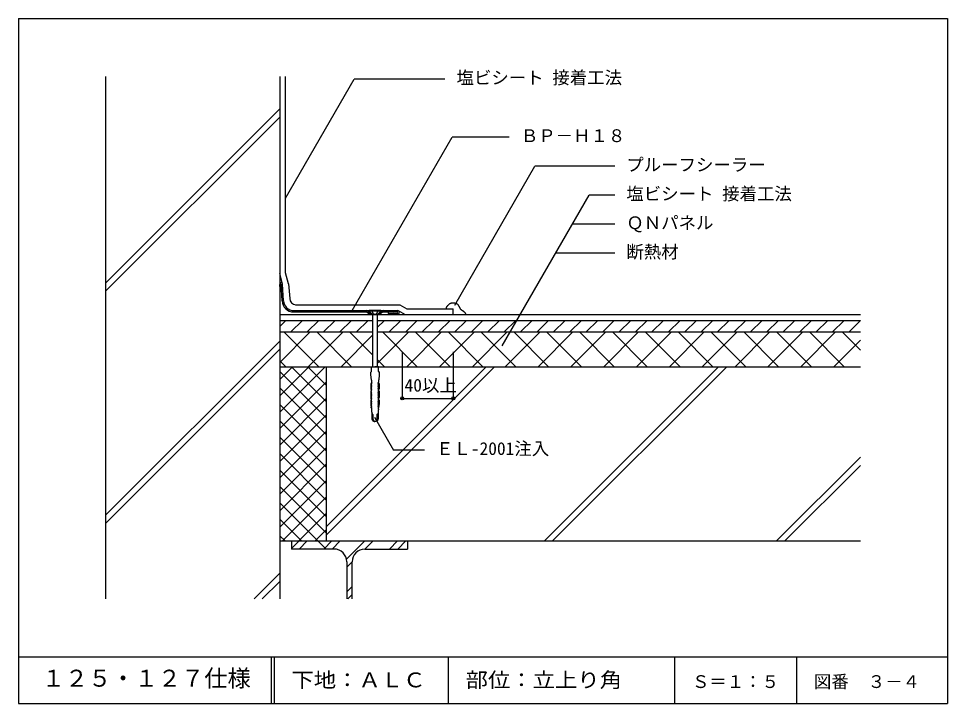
# Model space of a CAD drawing. Units: millimetres, scale not verified. Extents: x -408 to 392, y -609 to 621.
# Drawn here: x -408 to 392, y -609 to -19 of the extents above; entities that cross this region are included whole.
import ezdxf
from ezdxf.enums import TextEntityAlignment as Align

# ---------------------------------------------------------------- set-up
doc = ezdxf.new("R2010")
doc.units = ezdxf.units.MM
doc.header["$LTSCALE"] = 5
doc.header["$PDMODE"] = 32
doc.header["$PDSIZE"] = 2.5
doc.linetypes.add('DASHED3', pattern=[4, 3, -1])
for name, color, linetype in [('2-2_in line', 7, 'Continuous'), ('2-3', 3, 'Continuous'), ('2-4_out line', 2, 'Continuous'), ('2-5_金属', 3, 'Continuous'), ('2-6_鋼板・アングル', 2, 'Continuous'), ('2-7_ビス', 7, 'Continuous'), ('2-A_moji', 7, 'Continuous'), ('2-B_dim', 7, 'Continuous'), ('2-D_ハッチ他', 4, 'Continuous'), ('2-E_con他', 4, 'Continuous'), ('F-2', 7, 'Continuous'), ('F-5', 6, 'Continuous'), ('F-7', 1, 'Continuous'), ('F-A', 7, 'Continuous')]:
    doc.layers.add(name, color=color, linetype=linetype)
doc.styles.add('HG丸ｺﾞｼｯｸM-PRO', font='')
doc.styles.add('ＭＳ ゴシック', font='')
doc.styles.get('HG丸ｺﾞｼｯｸM-PRO').set_extended_font_data('HG丸ｺﾞｼｯｸM-PRO')
doc.styles.get('ＭＳ ゴシック').set_extended_font_data('MS Gothic')

msp = doc.modelspace()

# ---------------------------------------------------------------- linework, layer by layer
at = {"layer": '2-2_in line'}
for p, q in [((-183.289, -68.981), (-183.289, -468.981)), ((-180.932, -247.495), (-183.289, -238.701)), ((-81.322, -270.481), (-75.26, -273.981)), ((-183.289, -273.981), (-33.925, -273.981)), ((-183.289, -278.981), (-103.343, -278.981)), ((-99.343, -278.981), (316.711, -278.981)), ((-183.289, -288.981), (-103.343, -288.981)), ((-99.343, -288.981), (316.711, -288.981)), ((-183.289, -318.981), (316.711, -318.981)), ((-143.289, -318.981), (-143.289, -468.981))]:
    msp.add_line(p, q, dxfattribs=at)
for points in [[(-35.528, -264.009), (-35.318, -263.969), (-35.108, -263.936), (-34.985, -263.919), (-34.836, -263.9), (-34.58, -263.873), (-34.324, -263.854), (-34.068, -263.845), (-33.812, -263.847), (-33.558, -263.861), (-33.412, -263.875), (-33.305, -263.889), (-33.12, -263.918), (-32.936, -263.952), (-32.752, -263.99), (-32.568, -264.03), (-32.383, -264.071), (-32.276, -264.094), (-32.154, -264.119), (-31.943, -264.162), (-31.733, -264.208), (-31.526, -264.261), (-31.324, -264.323), (-31.127, -264.399), (-31.017, -264.451), (-30.917, -264.504), (-30.752, -264.607), (-30.594, -264.724), (-30.443, -264.852), (-30.3, -264.989), (-30.164, -265.134), (-30.089, -265.221), (-30.004, -265.323), (-29.866, -265.505), (-29.736, -265.691), (-29.613, -265.881), (-29.495, -266.075), (-29.382, -266.271), (-29.319, -266.386), (-29.251, -266.509)], [(-39.922, -268.981), (-39.904, -268.85), (-39.871, -268.625), (-39.833, -268.401), (-39.788, -268.181), (-39.732, -267.964), (-39.664, -267.753), (-39.616, -267.633), (-39.575, -267.541), (-39.497, -267.385), (-39.41, -267.233), (-39.315, -267.084), (-39.215, -266.939), (-39.111, -266.797), (-39.048, -266.715), (-38.974, -266.62), (-38.844, -266.46), (-38.711, -266.302), (-38.576, -266.146), (-38.439, -265.993), (-38.299, -265.841), (-38.218, -265.754), (-38.132, -265.663), (-37.983, -265.507), (-37.832, -265.354), (-37.677, -265.204), (-37.518, -265.057), (-37.354, -264.916), (-37.257, -264.836), (-37.169, -264.768), (-37.015, -264.653), (-36.856, -264.545), (-36.692, -264.445), (-36.525, -264.352), (-36.353, -264.269), (-36.252, -264.225), (-36.138, -264.18), (-35.938, -264.113), (-35.734, -264.056), (-35.528, -264.009)], [(-29.251, -266.509), (-29.137, -266.722), (-29.025, -266.937), (-28.914, -267.152), (-28.803, -267.367), (-28.692, -267.584), (-28.627, -267.709), (-28.539, -267.878), (-28.382, -268.167), (-28.218, -268.452), (-28.043, -268.729), (-27.855, -268.995), (-27.649, -269.248), (-27.522, -269.388), (-27.475, -269.435), (-27.394, -269.514), (-27.309, -269.591), (-27.223, -269.665), (-27.134, -269.736), (-27.042, -269.804), (-26.988, -269.842), (-26.899, -269.901), (-26.741, -269.997), (-26.579, -270.089), (-26.416, -270.178), (-26.254, -270.267), (-26.093, -270.359), (-26.001, -270.414), (-25.909, -270.474), (-25.753, -270.581), (-25.6, -270.694), (-25.451, -270.812), (-25.303, -270.932), (-25.157, -271.054), (-25.073, -271.125), (-24.967, -271.215), (-24.785, -271.37), (-24.606, -271.527), (-24.431, -271.688), (-24.261, -271.855)], [(-24.261, -271.855), (-24.098, -272.028), (-24.007, -272.132), (-23.955, -272.194), (-23.869, -272.304), (-23.786, -272.416), (-23.708, -272.532), (-23.636, -272.65), (-23.569, -272.772), (-23.533, -272.843), (-23.486, -272.945), (-23.414, -273.124), (-23.352, -273.306), (-23.298, -273.492), (-23.249, -273.681), (-23.203, -273.87), (-23.177, -273.981)]]:
    msp.add_lwpolyline(points, dxfattribs=at)
at = {"layer": '2-3'}
for p, q in [((-333.289, -68.981), (-333.289, -518.981)), ((-183.289, -468.981), (316.711, -468.981)), ((-183.289, -468.981), (-183.289, -518.981))]:
    msp.add_line(p, q, dxfattribs=at)
at = {"layer": '2-4_out line'}
for p, q in [((-175.719, -247.632), (-174.777, -260.188)), ((-169.808, -265.481), (-79.982, -265.481)), ((-79.982, -265.481), (-73.92, -268.981)), ((-73.92, -268.981), (-33.925, -268.981)), ((-33.925, -273.981), (-33.925, -268.981)), ((-33.925, -273.981), (316.711, -273.981))]:
    msp.add_line(p, q, dxfattribs=at)
msp.add_lwpolyline([(-175.719, -247.632), (-178.289, -238.043), (-178.289, -68.981)], dxfattribs=at)
msp.add_arc((-169.186, -259.901), 5.597, 183.5741, 266.63766, dxfattribs=at)
at = {"layer": '2-5_金属'}
for p, q in [((-173.289, -468.981), (-173.289, -475.981)), ((-173.289, -468.981), (-73.289, -468.981)), ((-73.289, -468.981), (-73.289, -475.981)), ((-136.564, -475.981), (-173.289, -475.981)), ((-110.014, -476.056), (-73.289, -475.981)), ((-125.564, -486.981), (-125.564, -518.981)), ((-121.014, -518.981), (-121.014, -487.056))]:
    msp.add_line(p, q, dxfattribs=at)
for centre, start, end in [((-136.564, -486.981), 0, 90), ((-110.014, -487.056), 90, 180)]:
    msp.add_arc(centre, 11, start, end, dxfattribs=at)
at = {"layer": '2-6_鋼板・アングル'}
for p, q in [((-181.339, -262.253), (-182.09, -247.928)), ((-180.141, -262.19), (-180.892, -247.865)), ((-171.353, -270.529), (-108.659, -270.529)), ((-171.353, -271.729), (-108.659, -271.729)), ((-107.927, -271.978), (-105.324, -273.981)), ((-107.196, -271.027), (-104.593, -273.029)), ((-95.49, -271.027), (-98.093, -273.029)), ((-94.758, -271.978), (-97.361, -273.981)), ((-94.026, -270.529), (-81.773, -270.529)), ((-94.026, -271.729), (-81.773, -271.729)), ((-81.789, -272.291), (-85.344, -271.729)), ((-104.593, -273.029), (-105.324, -273.981)), ((-98.093, -273.029), (-97.361, -273.981)), ((-81.977, -273.476), (-85.438, -272.929))]:
    msp.add_line(p, q, dxfattribs=at)
at = {"layer": '2-6_鋼板・アングル', "color": 4}
for p, q in [((-181.799, -253.484), (-180.601, -253.421)), ((-181.459, -259.975), (-180.26, -259.912)), ((-108.659, -270.529), (-94.026, -270.529)), ((-97.361, -273.981), (-105.324, -273.981))]:
    msp.add_line(p, q, dxfattribs=at)
at = {"layer": '2-6_鋼板・アングル'}
for points in [[(-181.891, -251.723), (-183.09, -251.785), (-183.289, -247.991)], [(-89.844, -271.729), (-89.844, -272.929), (-85.438, -272.929)]]:
    msp.add_lwpolyline(points, dxfattribs=at)
for centre, radius, start, end in [((-182.09, -247.928), 1.2, 3, 183), ((-171.353, -261.729), 10, 183, 270), ((-171.353, -261.729), 8.8, 183, 270), ((-108.659, -272.929), 2.4, 52.43141, 90), ((-108.659, -272.929), 1.2, 52.43141, 90), ((-94.026, -272.929), 2.4, 90, 127.56859), ((-94.026, -272.929), 1.2, 90, 127.56859), ((-81.773, -271.929), 1.4, 35.33836, 90), ((-81.773, -271.929), 0.2, 35.33836, 90), ((-81.906, -272.024), 0.363, 334.85855, 35.33836), ((-81.906, -272.024), 1.563, 334.85855, 35.33836), ((-81.758, -272.093), 1.4, 261.02737, 334.85855), ((-81.758, -272.093), 0.2, 261.02737, 334.85855)]:
    msp.add_arc(centre, radius, start, end, dxfattribs=at)
at = {"layer": '2-7_ビス'}
for p, q in [((-106.343, -270.606), (-106.343, -271.106)), ((-106.343, -271.106), (-103.468, -273.981)), ((-96.343, -271.106), (-106.343, -271.106)), ((-96.343, -271.106), (-99.218, -273.981)), ((-99.218, -273.981), (-103.468, -273.981)), ((-103.343, -273.981), (-103.343, -318.981)), ((-99.343, -273.981), (-99.343, -318.981)), ((-104.512, -338.605), (-104.512, -338.605)), ((-104.512, -338.605), (-104.512, -338.605)), ((-98.174, -338.605), (-98.174, -338.605)), ((-98.174, -338.605), (-98.174, -338.605)), ((-104.512, -354.272), (-104.079, -355.096)), ((-98.174, -354.272), (-98.607, -355.096))]:
    msp.add_line(p, q, dxfattribs=at)
at = {"layer": '2-7_ビス', "linetype": 'DASHED3'}
for p, q in [((-103.893, -271.106), (-103.893, -270.606)), ((-103.893, -271.106), (-102.81, -272.981)), ((-98.793, -271.106), (-99.875, -272.981)), ((-98.793, -271.106), (-98.793, -270.606))]:
    msp.add_line(p, q, dxfattribs=at)
at = {"layer": '2-7_ビス'}
for points in [[(-96.343, -271.106), (-96.343, -270.606), (-106.343, -270.606)], [(-104.343, -323.076), (-104.343, -318.981), (-101.343, -318.981)], [(-98.343, -323.076), (-98.343, -318.981), (-101.343, -318.981)], [(-104.343, -323.076), (-105.093, -323.901), (-105.093, -325.999), (-104.545, -330.117), (-104.303, -330.524), (-104.343, -330.524), (-104.343, -332.339), (-103.91, -333.163)], [(-98.343, -323.076), (-97.593, -323.901), (-97.593, -325.999), (-98.141, -330.117), (-98.383, -330.524), (-98.343, -330.524), (-98.343, -332.339), (-98.776, -333.163)], [(-104.04, -333.41), (-105.018, -333.41), (-105.018, -337.644), (-104.516, -338.605), (-104.512, -338.605)], [(-103.971, -334.73), (-104.479, -333.905), (-104.479, -333.41)], [(-103.971, -336.296), (-104.479, -335.472), (-104.479, -334.994), (-104.13, -334.977)], [(-98.714, -334.73), (-98.207, -333.905), (-98.207, -333.41)], [(-98.714, -336.296), (-98.207, -335.472), (-98.207, -334.994), (-98.556, -334.977)], [(-98.646, -333.41), (-97.668, -333.41), (-97.668, -337.644), (-98.169, -338.605), (-98.174, -338.605)], [(-104.479, -339.677), (-105.018, -339.677), (-105.018, -345.474), (-104.512, -346.438)], [(-104.512, -338.605), (-104.508, -338.128), (-104.19, -338.11)], [(-104.028, -337.863), (-104.479, -337.039), (-104.479, -336.561), (-104.131, -336.544)], [(-103.971, -340.996), (-104.479, -340.172), (-104.479, -339.677)], [(-103.971, -342.563), (-104.479, -341.739), (-104.479, -341.261), (-104.131, -341.244)], [(-103.971, -344.13), (-104.479, -343.305), (-104.479, -342.828), (-104.131, -342.81)], [(-98.714, -340.996), (-98.207, -340.172), (-98.207, -339.677)], [(-98.714, -342.563), (-98.207, -341.739), (-98.207, -341.261), (-98.555, -341.244)], [(-98.714, -344.13), (-98.207, -343.305), (-98.207, -342.828), (-98.555, -342.81)], [(-98.657, -337.863), (-98.207, -337.039), (-98.207, -336.561), (-98.555, -336.544)], [(-98.174, -338.605), (-98.178, -338.128), (-98.495, -338.11)], [(-98.207, -339.677), (-97.668, -339.677), (-97.668, -345.474), (-98.174, -346.438)], [(-104.479, -347.51), (-105.018, -347.51), (-105.018, -350.759), (-104.512, -354.272), (-104.511, -353.794), (-104.203, -353.777)], [(-104.512, -346.439), (-104.508, -345.961), (-104.187, -345.944)], [(-104.036, -351.963), (-104.5, -351.139), (-104.495, -350.661), (-104.161, -350.644)], [(-104.004, -350.396), (-104.484, -349.572), (-104.479, -349.094), (-104.131, -349.077)], [(-104.029, -345.696), (-104.479, -344.872), (-104.479, -344.394), (-104.131, -344.377)], [(-103.971, -348.83), (-104.479, -348.005), (-104.479, -347.51)], [(-98.714, -348.83), (-98.207, -348.005), (-98.207, -347.51)], [(-98.682, -350.396), (-98.202, -349.572), (-98.207, -349.094), (-98.555, -349.077)], [(-98.657, -345.696), (-98.207, -344.872), (-98.207, -344.394), (-98.555, -344.377)], [(-98.65, -351.963), (-98.186, -351.139), (-98.19, -350.661), (-98.525, -350.644)], [(-98.174, -346.439), (-98.178, -345.961), (-98.498, -345.944)], [(-98.207, -347.51), (-97.668, -347.51), (-97.668, -350.759), (-98.174, -354.272), (-98.174, -353.794), (-98.483, -353.777)], [(-104.058, -353.53), (-104.509, -352.705), (-104.507, -352.228), (-104.184, -352.21)], [(-104.208, -355.344), (-104.343, -355.344), (-104.343, -356.127), (-104.193, -356.127), (-104.193, -357.735), (-104.186, -357.735)], [(-104.136, -358.065), (-104.136, -364.015), (-103.696, -364.667), (-102.693, -365.981), (-102.543, -365.981), (-103.628, -364.015), (-103.628, -360.044)], [(-98.55, -358.065), (-98.55, -364.015), (-98.99, -364.667), (-99.993, -365.981), (-100.142, -365.981), (-99.057, -364.015), (-99.057, -360.044)], [(-98.628, -353.53), (-98.177, -352.705), (-98.179, -352.228), (-98.501, -352.21)], [(-98.477, -355.344), (-98.343, -355.344), (-98.343, -356.127), (-98.493, -356.127), (-98.493, -357.735), (-98.499, -357.735)], [(-103.045, -360.044), (-103.045, -364.015), (-101.96, -365.981), (-101.343, -365.981)], [(-99.64, -360.044), (-99.64, -364.015), (-100.726, -365.981), (-101.343, -365.981)]]:
    msp.add_lwpolyline(points, dxfattribs=at)
at = {"layer": '2-7_ビス', "linetype": 'DASHED3'}
msp.add_arc((-101.343, -271.87), 1.84, 217.11751, 322.88248, dxfattribs=at)
at = {"layer": '2-7_ビス'}
for centre, major_axis, start_param, end_param in [((-104.179, -334.754), (0, -0.229), 0.2312026, 1.6765256), ((-104.05, -333.239), (0, -0.172), 0.06848, 2.1628795), ((-98.635, -333.239), (0, -0.172), 4.1203058, 6.2147054), ((-98.507, -334.754), (0, -0.229), 4.6066597, 6.0519827), ((-104.533, -339.141), (0, -0.536), 0.0442118, 3.0973809), ((-104.236, -337.887), (0, -0.229), 0.2312026, 1.6765256), ((-104.179, -336.321), (0, -0.229), 0.2312026, 1.6765256), ((-104.179, -341.021), (0, -0.229), 0.2312026, 1.6765256), ((-104.179, -342.587), (0, -0.229), 0.2312026, 1.6765256), ((-98.507, -336.321), (0, -0.229), 4.6066597, 6.0519827), ((-98.507, -341.021), (0, -0.229), 4.6066597, 6.0519827), ((-98.507, -342.587), (0, -0.229), 4.6066597, 6.0519827), ((-98.45, -337.887), (0, -0.229), 4.6066597, 6.0519827), ((-98.152, -339.141), (0, -0.536), 3.1858044, 6.2389735), ((-104.533, -346.974), (0, -0.536), 0.0442118, 3.0973809), ((-104.243, -351.987), (0, -0.229), 0.2312026, 1.6765256), ((-104.236, -345.721), (0, -0.229), 0.2312026, 1.6765256), ((-104.211, -350.421), (0, -0.229), 0.2312026, 1.6765256), ((-104.179, -344.154), (0, -0.229), 0.2312026, 1.6765256), ((-104.179, -348.854), (0, -0.229), 0.2312026, 1.6765256), ((-98.507, -344.154), (0, -0.229), 4.6066597, 6.0519827), ((-98.507, -348.854), (0, -0.229), 4.6066597, 6.0519827), ((-98.475, -350.421), (0, -0.229), 4.6066597, 6.0519827), ((-98.45, -345.721), (0, -0.229), 4.6066597, 6.0519827), ((-98.442, -351.987), (0, -0.229), 4.6066597, 6.0519827), ((-98.152, -346.974), (0, -0.536), 3.1858044, 6.2389735), ((-104.265, -353.554), (0, -0.229), 0.2312026, 1.6765256), ((-104.221, -355.171), (0, -0.174), 0.0818475, 2.1771705), ((-104.863, -358.029), (0, -0.8), 1.5261677, 1.947508), ((-103.337, -360.054), (0, -0.321), 1.5390306, 4.6806232), ((-99.349, -360.054), (0, -0.321), 1.6025621, 4.7441547), ((-98.42, -353.554), (0, -0.229), 4.6066597, 6.0519827), ((-98.464, -355.171), (0, -0.174), 4.1060148, 6.2013378), ((-97.823, -358.029), (0, -0.8), 4.3356773, 4.7570176)]:
    msp.add_ellipse(centre, major_axis=major_axis, ratio=0.909574, start_param=start_param, end_param=end_param, dxfattribs=at)
at = {"layer": '2-A_moji'}
for p, q in [((-178.289, -173.57), (-119.18, -71.192)), ((-41.051, -71.192), (-119.18, -71.192)), ((-121.106, -270.481), (-34.914, -121.192)), ((14.323, -121.192), (-34.914, -121.192)), ((-32.681, -265.825), (36.389, -146.192)), ((105.17, -146.192), (36.389, -146.192)), ((8.109, -300.949), (83.025, -171.192)), ((105.17, -171.192), (83.025, -171.192)), ((105.17, -196.192), (68.591, -196.192)), ((105.17, -221.192), (54.157, -221.192)), ((-101.87, -362.243), (-85.43, -390.719)), ((-58.737, -390.719), (-85.43, -390.719))]:
    msp.add_line(p, q, dxfattribs=at)
at = {"layer": '2-B_dim'}
for p, q in [((-77.863, -306.133), (-77.863, -346.163)), ((-33.925, -306.133), (-33.925, -346.163)), ((-77.863, -346.163), (-33.925, -346.163))]:
    msp.add_line(p, q, dxfattribs=at)
at = {"layer": '2-B_dim', "color": 1}
for p in [(-77.863, -346.163), (-33.925, -346.163)]:
    msp.add_point(p, dxfattribs=at)
at = {"layer": '2-D_ハッチ他'}
for p, q in [((-183.289, -284.245), (-178.024, -278.981)), ((-173.882, -288.981), (-163.882, -278.981)), ((-159.74, -288.981), (-149.74, -278.981)), ((-145.598, -288.981), (-135.598, -278.981)), ((-131.455, -288.981), (-121.455, -278.981)), ((-117.313, -288.981), (-107.313, -278.981)), ((-99.343, -285.152), (-93.171, -278.981)), ((-89.029, -288.981), (-79.029, -278.981)), ((-74.887, -288.981), (-64.887, -278.981)), ((-60.745, -288.981), (-50.745, -278.981)), ((-46.603, -288.981), (-36.603, -278.981)), ((-32.46, -288.981), (-22.46, -278.981)), ((-18.318, -288.981), (-8.318, -278.981)), ((-4.176, -288.981), (5.824, -278.981)), ((9.966, -288.981), (19.966, -278.981)), ((24.108, -288.981), (34.108, -278.981)), ((38.25, -288.981), (48.25, -278.981)), ((52.392, -288.981), (62.392, -278.981)), ((66.535, -288.981), (76.535, -278.981)), ((80.677, -288.981), (90.677, -278.981)), ((94.819, -288.981), (104.819, -278.981)), ((108.961, -288.981), (118.961, -278.981)), ((123.103, -288.981), (133.103, -278.981)), ((137.245, -288.981), (147.245, -278.981)), ((151.387, -288.981), (161.387, -278.981)), ((165.529, -288.981), (175.529, -278.981)), ((179.672, -288.981), (189.672, -278.981)), ((193.814, -288.981), (203.814, -278.981)), ((207.956, -288.981), (217.956, -278.981)), ((222.098, -288.981), (232.098, -278.981)), ((236.24, -288.981), (246.24, -278.981)), ((250.382, -288.981), (260.382, -278.981)), ((264.524, -288.981), (274.524, -278.981)), ((278.667, -288.981), (288.667, -278.981)), ((292.809, -288.981), (302.809, -278.981)), ((306.951, -288.981), (316.951, -278.981)), ((-183.289, -315.175), (-157.095, -288.981)), ((-179.734, -288.981), (-149.734, -318.981)), ((-158.81, -318.981), (-128.81, -288.981)), ((-151.449, -288.981), (-121.449, -318.981)), ((-130.526, -318.981), (-103.343, -291.797)), ((-123.165, -288.981), (-103.343, -308.803)), ((-99.343, -316.082), (-72.242, -288.981)), ((-94.881, -288.981), (-64.881, -318.981)), ((-73.958, -318.981), (-43.958, -288.981)), ((-66.596, -288.981), (-36.596, -318.981)), ((-45.673, -318.981), (-15.673, -288.981)), ((-38.312, -288.981), (-8.312, -318.981)), ((-17.389, -318.981), (12.611, -288.981)), ((-10.028, -288.981), (19.972, -318.981)), ((10.895, -318.981), (40.895, -288.981)), ((18.256, -288.981), (48.256, -318.981)), ((39.18, -318.981), (69.18, -288.981)), ((46.541, -288.981), (76.541, -318.981)), ((67.464, -318.981), (97.464, -288.981)), ((74.825, -288.981), (104.825, -318.981)), ((95.748, -318.981), (125.748, -288.981)), ((103.109, -288.981), (133.109, -318.981)), ((124.032, -318.981), (154.032, -288.981)), ((131.393, -288.981), (161.393, -318.981)), ((152.317, -318.981), (182.317, -288.981)), ((159.678, -288.981), (189.678, -318.981)), ((180.601, -318.981), (210.601, -288.981)), ((187.962, -288.981), (217.962, -318.981)), ((208.885, -318.981), (238.885, -288.981)), ((216.246, -288.981), (246.246, -318.981)), ((237.169, -318.981), (267.169, -288.981)), ((244.531, -288.981), (274.531, -318.981)), ((265.454, -318.981), (295.454, -288.981)), ((272.815, -288.981), (302.815, -318.981)), ((301.099, -288.981), (316.711, -304.593)), ((293.738, -318.981), (316.711, -296.007)), ((-183.289, -313.71), (-178.018, -318.981)), ((-183.289, -329.842), (-172.427, -318.981)), ((-183.289, -358.126), (-144.143, -318.981)), ((-183.289, -343.984), (-158.285, -318.981)), ((-173.234, -318.981), (-143.289, -348.926)), ((-159.092, -318.981), (-143.289, -334.784)), ((-99.343, -312.803), (-93.165, -318.981)), ((-183.289, -323.068), (-143.289, -363.068)), ((-183.289, -372.269), (-143.289, -332.269)), ((-183.289, -337.21), (-143.289, -377.21)), ((-183.289, -386.411), (-143.289, -346.411)), ((-183.289, -351.352), (-143.289, -391.352)), ((-183.289, -400.553), (-143.289, -360.553)), ((-183.289, -365.494), (-143.289, -405.494)), ((-183.289, -414.695), (-143.289, -374.695)), ((-183.289, -379.637), (-143.289, -419.637)), ((-183.289, -428.837), (-143.289, -388.837)), ((-183.289, -393.779), (-143.289, -433.779)), ((-183.289, -442.979), (-143.289, -402.979)), ((-183.289, -407.921), (-143.289, -447.921)), ((-183.289, -457.121), (-143.289, -417.121)), ((-183.289, -422.063), (-143.289, -462.063)), ((-181.006, -468.981), (-143.289, -431.263)), ((-183.289, -436.205), (-143.289, -476.205)), ((-166.864, -468.981), (-143.289, -445.406)), ((-183.289, -450.347), (-164.655, -468.981)), ((-152.721, -468.981), (-143.289, -459.548)), ((-183.289, -464.489), (-178.797, -468.981)), ((-173.289, -475.606), (-166.663, -468.981)), ((-166.592, -475.981), (-159.592, -468.981)), ((-145.379, -475.981), (-138.379, -468.981)), ((-138.308, -475.981), (-131.308, -468.981)), ((-125.805, -484.691), (-110.094, -468.981)), ((-110.099, -476.056), (-103.023, -468.981)), ((-88.842, -476.012), (-81.81, -468.981)), ((-81.756, -475.998), (-74.739, -468.981)), ((-125.564, -491.521), (-121.013, -486.97)), ((-125.564, -512.734), (-121.014, -508.184)), ((-124.739, -518.981), (-121.014, -515.255))]:
    msp.add_line(p, q, dxfattribs=at)
at = {"layer": '2-E_con他'}
for p, q in [((-333.289, -246.814), (-183.289, -96.814)), ((-333.289, -253.885), (-183.289, -103.885)), ((-333.289, -446.814), (-183.289, -296.814)), ((-333.289, -453.885), (-183.289, -303.885)), ((-143.289, -456.814), (-5.455, -318.981)), ((-143.289, -463.885), (1.616, -318.981)), ((44.545, -468.981), (194.545, -318.981)), ((51.616, -468.981), (201.616, -318.981)), ((244.545, -468.981), (316.711, -396.814)), ((251.616, -468.981), (316.711, -403.885)), ((-205.455, -518.981), (-183.289, -496.814)), ((-198.384, -518.981), (-183.289, -503.885))]:
    msp.add_line(p, q, dxfattribs=at)
at = {"layer": 'F-2'}
for p, q in [((-38.289, -568.981), (-38.289, -608.981)), ((156.711, -568.981), (156.711, -608.981)), ((261.711, -568.981), (261.711, -608.981))]:
    msp.add_line(p, q, dxfattribs=at)
at = {"layer": 'F-5'}
for p, q in [((-408.289, -568.981), (391.711, -568.981)), ((-190.789, -568.981), (-190.789, -608.981)), ((-188.289, -568.981), (-188.289, -608.981))]:
    msp.add_line(p, q, dxfattribs=at)
at = {"layer": 'F-7'}
for p, q in [((-408.289, -18.981), (-408.289, -608.981)), ((-408.289, -18.981), (391.711, -18.981)), ((391.711, -18.981), (391.711, -608.981)), ((-408.289, -608.981), (391.711, -608.981))]:
    msp.add_line(p, q, dxfattribs=at)

# ---------------------------------------------------------------- texts
at = {"layer": '2-A_moji', "style": 'ＭＳ ゴシック'}
for s, p in [('塩ビシート 接着工法', (-31.051, -78.692)), ('ＢＰ－Ｈ１８', (24.323, -128.692)), ('プルーフシーラー', (115.17, -153.692)), ('塩ビシート 接着工法', (115.17, -178.692)), ('ＱＮパネル', (115.17, -203.692)), ('断熱材', (115.17, -228.692)), ('ＥＬ-2001注入', (-48.737, -398.219))]:
    msp.add_text(s, height=11, dxfattribs=at).set_placement(p, align=Align.BOTTOM_LEFT)
at = {"layer": '2-B_dim', "style": 'ＭＳ ゴシック'}
msp.add_text('40以上', height=11, dxfattribs=at).set_placement((-75.834, -343.663), align=Align.BOTTOM_LEFT)
at = {"layer": 'F-A', "style": 'HG丸ｺﾞｼｯｸM-PRO'}
for s, height, p in [('１２５・１２７仕様', 14.66, (-388.289, -598.981)), ('図番', 11, (276.711, -598.981)), ('Ｓ＝１：５', 11, (171.711, -598.981)), ('３－４', 11, (323.129, -598.981))]:
    msp.add_text(s, height=height, dxfattribs=at).set_placement(p, align=Align.BOTTOM_LEFT)
at = {"layer": 'F-A', "style": 'HG丸ｺﾞｼｯｸM-PRO', "width": 1.1}
for s, p in [('下地：ＡＬＣ', (-173.289, -598.981)), ('部位：立上り角', (-23.289, -598.981))]:
    msp.add_text(s, height=12.83, dxfattribs=at).set_placement(p, align=Align.BOTTOM_LEFT)

doc.saveas('drawing.dxf')
